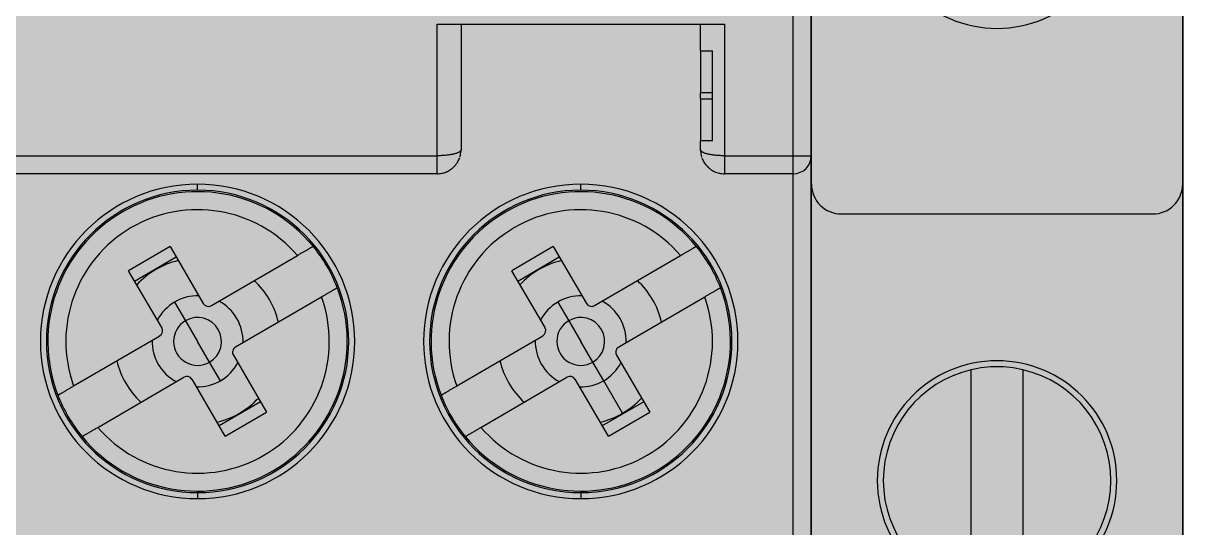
# Model space of a CAD drawing. Extents: x 20 to 1829, y -86 to 701.
# Drawn here: x 1365.39 to 1384.76, y 106.14 to 114.57 of the extents above; entities that cross this region are included whole.
import ezdxf

# ---------------------------------------------------------------- set-up
doc = ezdxf.new("R2010")
doc.units = 0
for name, color, linetype in [('Default', 7, 'Continuous'), ('DV1_Default', 7, 'Continuous'), ('MAIN-1', 7, 'Continuous'), ('SYMS', 7, 'Continuous')]:
    doc.layers.add(name, color=color, linetype=linetype)

# ---------------------------------------------------------------- blocks, each defined once
blk = doc.blocks.new('SE')
at = {"layer": 'DV1_Default', "color": 7, "linetype": 'Continuous'}
for p, q in [((54.481, 124.092), (54.481, 131.791)), ((60.681, 124.092), (60.681, 131.791)), ((54.481, 114.541), (54.481, 124.092)), ((60.681, 114.541), (60.681, 124.092)), ((54.981, 123.592), (60.181, 123.592)), ((57.151, 117.29), (57.151, 120.992)), ((58.011, 120.992), (58.011, 117.29))]:
    blk.add_line(p, q, dxfattribs=at)
for centre, radius, start, end in [((57.581, 128.692), 2, 90, 270), ((57.581, 128.692), 2, 270, 90), ((54.981, 124.092), 0.5, 180, 270), ((60.181, 124.092), 0.5, 270, 0), ((57.581, 119.141), 2, 90, 270), ((57.581, 119.141), 2, 270, 90), ((57.581, 119.141), 1.9, 103.0803, 180), ((57.581, 119.141), 1.9, 76.9197, 103.0803), ((57.581, 119.141), 1.9, 0, 76.9197), ((57.581, 119.141), 1.9, 180, 256.9197), ((57.581, 119.141), 1.9, 283.0803, 0)]:
    blk.add_arc(centre, radius, start, end, dxfattribs=at)

msp = doc.modelspace()

# ---------------------------------------------------------------- hatches: boundary and pattern name
at = {"layer": 'SYMS', "true_color": 0x8fbdb9}
h = msp.add_hatch(color=253, dxfattribs=at)
h.dxf.hatch_style = 1
h.paths.add_polyline_path([(1384.759, 189.671), (1378.554, 189.671), (1378.554, 101.829), (1384.759, 101.829)])
h = msp.add_hatch(color=253, dxfattribs=at)
h.dxf.hatch_style = 1
h.paths.add_polyline_path([(1351.654, 103.152), (1378.554, 103.152), (1378.554, 182.152), (1351.654, 182.152)])

# ---------------------------------------------------------------- linework, layer by layer
at = {"layer": 'MAIN-1'}
for p, q in [((1384.759, 112.925), (1384.759, 122.525)), ((1378.254, 112.352), (1378.254, 121.952)), ((1378.554, 121.952), (1378.554, 112.352)), ((1372.304, 112.352), (1372.304, 114.552)), ((1372.304, 114.552), (1377.104, 114.552)), ((1372.704, 114.552), (1372.704, 112.452)), ((1376.704, 114.102), (1376.704, 114.552)), ((1377.104, 114.552), (1377.104, 112.352)), ((1376.704, 114.102), (1376.704, 113.402)), ((1376.704, 114.102), (1376.904, 114.102)), ((1376.904, 112.602), (1376.904, 114.102)), ((1376.704, 113.302), (1376.704, 113.402)), ((1376.904, 113.402), (1376.704, 113.402)), ((1376.704, 113.302), (1376.704, 112.602)), ((1376.704, 113.302), (1376.904, 113.302)), ((1384.759, 104.025), (1384.759, 112.925)), ((1376.704, 112.452), (1376.704, 112.602)), ((1376.904, 112.602), (1376.704, 112.602)), ((1357.904, 112.352), (1372.304, 112.352)), ((1372.304, 112.052), (1372.304, 112.352)), ((1372.322, 112.352), (1372.304, 112.352)), ((1372.339, 112.353), (1372.322, 112.352)), ((1372.357, 112.353), (1372.339, 112.353)), ((1372.374, 112.354), (1372.357, 112.353)), ((1372.392, 112.355), (1372.374, 112.354)), ((1372.409, 112.356), (1372.392, 112.355)), ((1372.426, 112.357), (1372.409, 112.356)), ((1372.442, 112.358), (1372.426, 112.357)), ((1372.459, 112.36), (1372.442, 112.358)), ((1372.475, 112.362), (1372.459, 112.36)), ((1372.491, 112.364), (1372.475, 112.362)), ((1372.507, 112.366), (1372.491, 112.364)), ((1372.522, 112.368), (1372.507, 112.366)), ((1372.537, 112.371), (1372.522, 112.368)), ((1372.551, 112.373), (1372.537, 112.371)), ((1372.565, 112.376), (1372.551, 112.373)), ((1372.578, 112.379), (1372.565, 112.376)), ((1372.591, 112.382), (1372.578, 112.379)), ((1372.603, 112.386), (1372.591, 112.382)), ((1372.615, 112.389), (1372.603, 112.386)), ((1372.626, 112.392), (1372.615, 112.389)), ((1372.636, 112.396), (1372.626, 112.392)), ((1372.646, 112.4), (1372.636, 112.396)), ((1372.655, 112.404), (1372.646, 112.4)), ((1372.663, 112.408), (1372.655, 112.404)), ((1372.671, 112.412), (1372.663, 112.408)), ((1372.678, 112.416), (1372.671, 112.412)), ((1372.684, 112.421), (1372.678, 112.416)), ((1372.689, 112.425), (1372.684, 112.421)), ((1372.684, 112.326), (1372.687, 112.337)), ((1372.687, 112.337), (1372.693, 112.357)), ((1372.694, 112.429), (1372.689, 112.425)), ((1372.693, 112.357), (1372.698, 112.382)), ((1372.697, 112.433), (1372.694, 112.429)), ((1372.7, 112.438), (1372.697, 112.433)), ((1372.698, 112.382), (1372.701, 112.406)), ((1372.702, 112.442), (1372.7, 112.438)), ((1372.701, 112.406), (1372.704, 112.431)), ((1372.704, 112.447), (1372.702, 112.442)), ((1372.704, 112.452), (1372.704, 112.447)), ((1372.704, 112.431), (1372.704, 112.452)), ((1376.705, 112.447), (1376.704, 112.452)), ((1376.704, 112.452), (1376.705, 112.431)), ((1376.706, 112.442), (1376.705, 112.447)), ((1376.705, 112.431), (1376.707, 112.406)), ((1376.708, 112.438), (1376.706, 112.442)), ((1376.707, 112.406), (1376.71, 112.382)), ((1376.711, 112.433), (1376.708, 112.438)), ((1376.71, 112.382), (1376.716, 112.357)), ((1376.714, 112.429), (1376.711, 112.433)), ((1376.719, 112.425), (1376.714, 112.429)), ((1376.716, 112.357), (1376.721, 112.337)), ((1376.724, 112.421), (1376.719, 112.425)), ((1376.721, 112.337), (1376.725, 112.326)), ((1376.73, 112.416), (1376.724, 112.421)), ((1376.737, 112.412), (1376.73, 112.416)), ((1376.745, 112.408), (1376.737, 112.412)), ((1376.753, 112.404), (1376.745, 112.408)), ((1376.762, 112.4), (1376.753, 112.404)), ((1376.772, 112.396), (1376.762, 112.4)), ((1376.782, 112.392), (1376.772, 112.396)), ((1376.793, 112.389), (1376.782, 112.392)), ((1376.805, 112.386), (1376.793, 112.389)), ((1376.817, 112.382), (1376.805, 112.386)), ((1376.83, 112.379), (1376.817, 112.382)), ((1376.844, 112.376), (1376.83, 112.379)), ((1376.857, 112.373), (1376.844, 112.376)), ((1376.872, 112.371), (1376.857, 112.373)), ((1376.886, 112.368), (1376.872, 112.371)), ((1376.902, 112.366), (1376.886, 112.368)), ((1376.917, 112.364), (1376.902, 112.366)), ((1376.933, 112.362), (1376.917, 112.364)), ((1376.949, 112.36), (1376.933, 112.362)), ((1376.966, 112.358), (1376.949, 112.36)), ((1376.983, 112.357), (1376.966, 112.358)), ((1376.999, 112.356), (1376.983, 112.357)), ((1377.017, 112.355), (1376.999, 112.356)), ((1377.034, 112.354), (1377.017, 112.355)), ((1377.051, 112.353), (1377.034, 112.354)), ((1377.069, 112.353), (1377.051, 112.353)), ((1377.087, 112.352), (1377.069, 112.353)), ((1377.104, 112.352), (1377.087, 112.352)), ((1377.104, 112.352), (1378.254, 112.352)), ((1377.104, 112.352), (1377.104, 112.052)), ((1378.254, 112.052), (1378.254, 112.352)), ((1378.254, 112.352), (1378.554, 112.352)), ((1378.554, 112.352), (1378.554, 103.452)), ((1372.546, 112.133), (1372.553, 112.139)), ((1372.553, 112.139), (1372.56, 112.145)), ((1372.56, 112.145), (1372.567, 112.151)), ((1372.567, 112.151), (1372.574, 112.157)), ((1372.574, 112.157), (1372.588, 112.171)), ((1372.588, 112.171), (1372.601, 112.185)), ((1372.601, 112.185), (1372.615, 112.201)), ((1372.615, 112.201), (1372.631, 112.222)), ((1372.631, 112.222), (1372.641, 112.236)), ((1372.635, 112.227), (1372.644, 112.242)), ((1372.641, 112.236), (1372.635, 112.227)), ((1372.644, 112.242), (1372.653, 112.257)), ((1372.653, 112.257), (1372.661, 112.272)), ((1372.661, 112.272), (1372.669, 112.288)), ((1372.669, 112.288), (1372.676, 112.304)), ((1372.676, 112.304), (1372.682, 112.32)), ((1376.726, 112.32), (1376.733, 112.304)), ((1376.733, 112.304), (1376.739, 112.288)), ((1376.739, 112.288), (1376.747, 112.272)), ((1376.747, 112.272), (1376.755, 112.257)), ((1376.755, 112.257), (1376.764, 112.242)), ((1376.764, 112.242), (1376.773, 112.227)), ((1376.773, 112.227), (1376.768, 112.236)), ((1376.768, 112.236), (1376.777, 112.222)), ((1376.777, 112.222), (1376.793, 112.201)), ((1376.793, 112.201), (1376.807, 112.185)), ((1376.807, 112.185), (1376.82, 112.171)), ((1376.82, 112.171), (1376.834, 112.157)), ((1376.834, 112.157), (1376.841, 112.151)), ((1376.841, 112.151), (1376.848, 112.145)), ((1376.848, 112.145), (1376.855, 112.139)), ((1376.855, 112.139), (1376.862, 112.133)), ((1372.304, 112.052), (1357.904, 112.052)), ((1372.304, 112.052), (1372.323, 112.053)), ((1372.323, 112.053), (1372.343, 112.054)), ((1372.343, 112.054), (1372.362, 112.056)), ((1372.362, 112.056), (1372.381, 112.06)), ((1372.381, 112.06), (1372.4, 112.064)), ((1372.4, 112.064), (1372.418, 112.069)), ((1372.418, 112.069), (1372.437, 112.075)), ((1372.437, 112.075), (1372.455, 112.082)), ((1372.455, 112.082), (1372.465, 112.086)), ((1372.465, 112.086), (1372.477, 112.092)), ((1372.477, 112.092), (1372.496, 112.101)), ((1372.496, 112.101), (1372.514, 112.112)), ((1372.514, 112.112), (1372.524, 112.118)), ((1372.524, 112.118), (1372.531, 112.123)), ((1372.531, 112.123), (1372.538, 112.128)), ((1372.538, 112.128), (1372.546, 112.133)), ((1376.862, 112.133), (1376.87, 112.128)), ((1376.87, 112.128), (1376.878, 112.123)), ((1376.878, 112.123), (1376.884, 112.118)), ((1376.884, 112.118), (1376.894, 112.112)), ((1376.894, 112.112), (1376.912, 112.101)), ((1376.912, 112.101), (1376.93, 112.092)), ((1376.93, 112.092), (1376.944, 112.086)), ((1376.944, 112.086), (1376.956, 112.081)), ((1376.956, 112.081), (1376.977, 112.073)), ((1376.977, 112.073), (1376.997, 112.067)), ((1376.997, 112.067), (1377.018, 112.062)), ((1377.018, 112.062), (1377.04, 112.057)), ((1377.04, 112.057), (1377.061, 112.055)), ((1377.061, 112.055), (1377.083, 112.053)), ((1377.083, 112.053), (1377.104, 112.052)), ((1378.254, 112.052), (1377.104, 112.052)), ((1378.254, 103.452), (1378.254, 112.052)), ((1368.304, 111.777), (1368.304, 111.877)), ((1374.704, 111.777), (1374.704, 111.877)), ((1367.844, 110.836), (1367.152, 110.433)), ((1367.844, 110.836), (1368.398, 109.886)), ((1370.127, 110.778), (1370.136, 110.784)), ((1370.136, 110.784), (1370.145, 110.789)), ((1370.145, 110.789), (1370.154, 110.794)), ((1370.154, 110.794), (1370.162, 110.799)), ((1370.162, 110.799), (1370.17, 110.804)), ((1370.17, 110.804), (1370.178, 110.808)), ((1370.178, 110.808), (1370.185, 110.812)), ((1370.185, 110.812), (1370.191, 110.816)), ((1370.191, 110.816), (1370.198, 110.82)), ((1370.198, 110.82), (1370.203, 110.823)), ((1370.203, 110.823), (1370.209, 110.826)), ((1370.209, 110.826), (1370.213, 110.829)), ((1370.213, 110.829), (1370.218, 110.831)), ((1370.218, 110.831), (1370.222, 110.834)), ((1370.222, 110.834), (1370.225, 110.836)), ((1370.225, 110.836), (1370.228, 110.837)), ((1370.228, 110.837), (1370.23, 110.839)), ((1370.23, 110.839), (1370.232, 110.84)), ((1370.232, 110.84), (1370.233, 110.84)), ((1370.233, 110.84), (1370.234, 110.841)), ((1370.234, 110.841), (1370.234, 110.841)), ((1374.244, 110.836), (1373.552, 110.433)), ((1374.244, 110.836), (1374.798, 109.886)), ((1376.527, 110.778), (1376.536, 110.784)), ((1376.536, 110.784), (1376.545, 110.789)), ((1376.545, 110.789), (1376.554, 110.794)), ((1376.554, 110.794), (1376.562, 110.799)), ((1376.562, 110.799), (1376.57, 110.804)), ((1376.57, 110.804), (1376.578, 110.808)), ((1376.578, 110.808), (1376.585, 110.812)), ((1376.585, 110.812), (1376.591, 110.816)), ((1376.591, 110.816), (1376.598, 110.82)), ((1376.598, 110.82), (1376.603, 110.823)), ((1376.603, 110.823), (1376.609, 110.826)), ((1376.609, 110.826), (1376.613, 110.829)), ((1376.613, 110.829), (1376.618, 110.831)), ((1376.618, 110.831), (1376.622, 110.834)), ((1376.622, 110.834), (1376.625, 110.836)), ((1376.625, 110.836), (1376.628, 110.837)), ((1376.628, 110.837), (1376.63, 110.839)), ((1376.63, 110.839), (1376.632, 110.84)), ((1376.632, 110.84), (1376.633, 110.84)), ((1376.633, 110.84), (1376.634, 110.841)), ((1376.634, 110.841), (1376.634, 110.841)), ((1367.253, 110.26), (1367.944, 110.663)), ((1368.534, 109.85), (1369.971, 110.688)), ((1369.971, 110.688), (1369.984, 110.695)), ((1369.984, 110.695), (1369.996, 110.702)), ((1369.996, 110.702), (1370.008, 110.709)), ((1370.008, 110.709), (1370.02, 110.716)), ((1370.02, 110.716), (1370.031, 110.723)), ((1370.031, 110.723), (1370.042, 110.729)), ((1370.042, 110.729), (1370.054, 110.736)), ((1370.054, 110.736), (1370.065, 110.742)), ((1370.065, 110.742), (1370.075, 110.748)), ((1370.075, 110.748), (1370.086, 110.755)), ((1370.086, 110.755), (1370.097, 110.761)), ((1370.097, 110.761), (1370.107, 110.767)), ((1370.107, 110.767), (1370.117, 110.773)), ((1370.117, 110.773), (1370.127, 110.778)), ((1373.653, 110.26), (1374.344, 110.663)), ((1374.934, 109.85), (1376.371, 110.688)), ((1376.371, 110.688), (1376.383, 110.695)), ((1376.383, 110.695), (1376.395, 110.702)), ((1376.395, 110.702), (1376.407, 110.708)), ((1376.407, 110.708), (1376.419, 110.715)), ((1376.419, 110.715), (1376.43, 110.722)), ((1376.43, 110.722), (1376.442, 110.729)), ((1376.442, 110.729), (1376.453, 110.736)), ((1376.453, 110.736), (1376.465, 110.742)), ((1376.465, 110.742), (1376.476, 110.748)), ((1376.476, 110.748), (1376.486, 110.755)), ((1376.486, 110.755), (1376.497, 110.761)), ((1376.497, 110.761), (1376.507, 110.767)), ((1376.507, 110.767), (1376.517, 110.773)), ((1376.517, 110.773), (1376.527, 110.778)), ((1367.707, 109.483), (1367.152, 110.433)), ((1374.107, 109.483), (1373.552, 110.433)), ((1370.387, 110.004), (1370.399, 110.011)), ((1370.399, 110.011), (1370.411, 110.018)), ((1370.411, 110.018), (1370.423, 110.025)), ((1370.423, 110.025), (1370.434, 110.032)), ((1370.434, 110.032), (1370.446, 110.038)), ((1370.446, 110.038), (1370.457, 110.045)), ((1370.457, 110.045), (1370.468, 110.051)), ((1370.468, 110.051), (1370.479, 110.057)), ((1370.479, 110.057), (1370.489, 110.064)), ((1370.489, 110.064), (1370.5, 110.07)), ((1370.5, 110.07), (1370.51, 110.076)), ((1370.51, 110.076), (1370.52, 110.082)), ((1370.52, 110.082), (1370.53, 110.087)), ((1370.53, 110.087), (1370.539, 110.093)), ((1370.539, 110.093), (1370.548, 110.098)), ((1370.548, 110.098), (1370.557, 110.103)), ((1370.557, 110.103), (1370.565, 110.108)), ((1370.565, 110.108), (1370.573, 110.113)), ((1370.573, 110.113), (1370.581, 110.117)), ((1370.581, 110.117), (1370.588, 110.121)), ((1370.588, 110.121), (1370.594, 110.125)), ((1370.594, 110.125), (1370.601, 110.129)), ((1370.601, 110.129), (1370.606, 110.132)), ((1370.606, 110.132), (1370.612, 110.135)), ((1370.612, 110.135), (1370.616, 110.138)), ((1370.616, 110.138), (1370.621, 110.14)), ((1370.621, 110.14), (1370.625, 110.143)), ((1370.625, 110.143), (1370.628, 110.145)), ((1370.628, 110.145), (1370.631, 110.146)), ((1370.631, 110.146), (1370.633, 110.148)), ((1370.633, 110.148), (1370.635, 110.149)), ((1370.635, 110.149), (1370.636, 110.149)), ((1370.636, 110.149), (1370.637, 110.15)), ((1370.637, 110.15), (1370.637, 110.15)), ((1376.786, 110.004), (1376.798, 110.011)), ((1376.798, 110.011), (1376.81, 110.017)), ((1376.81, 110.017), (1376.822, 110.024)), ((1376.822, 110.024), (1376.833, 110.031)), ((1376.833, 110.031), (1376.845, 110.038)), ((1376.845, 110.038), (1376.856, 110.044)), ((1376.856, 110.044), (1376.868, 110.051)), ((1376.868, 110.051), (1376.879, 110.057)), ((1376.879, 110.057), (1376.889, 110.064)), ((1376.889, 110.064), (1376.9, 110.07)), ((1376.9, 110.07), (1376.91, 110.076)), ((1376.91, 110.076), (1376.92, 110.082)), ((1376.92, 110.082), (1376.93, 110.087)), ((1376.93, 110.087), (1376.939, 110.093)), ((1376.939, 110.093), (1376.948, 110.098)), ((1376.948, 110.098), (1376.957, 110.103)), ((1376.957, 110.103), (1376.965, 110.108)), ((1376.965, 110.108), (1376.973, 110.113)), ((1376.973, 110.113), (1376.981, 110.117)), ((1376.981, 110.117), (1376.988, 110.121)), ((1376.988, 110.121), (1376.994, 110.125)), ((1376.994, 110.125), (1377.001, 110.129)), ((1377.001, 110.129), (1377.006, 110.132)), ((1377.006, 110.132), (1377.012, 110.135)), ((1377.012, 110.135), (1377.016, 110.138)), ((1377.016, 110.138), (1377.021, 110.14)), ((1377.021, 110.14), (1377.025, 110.143)), ((1377.025, 110.143), (1377.028, 110.145)), ((1377.028, 110.145), (1377.031, 110.146)), ((1377.031, 110.146), (1377.033, 110.148)), ((1377.033, 110.148), (1377.035, 110.149)), ((1377.035, 110.149), (1377.036, 110.149)), ((1377.036, 110.149), (1377.037, 110.15)), ((1377.037, 110.15), (1377.037, 110.15)), ((1367.921, 109.908), (1368.103, 109.598)), ((1368.938, 109.159), (1370.374, 109.997)), ((1370.374, 109.997), (1370.387, 110.004)), ((1374.321, 109.908), (1374.503, 109.598)), ((1375.338, 109.159), (1376.774, 109.997)), ((1376.774, 109.997), (1376.786, 110.004)), ((1368.103, 109.598), (1368.304, 109.252)), ((1374.503, 109.598), (1374.704, 109.252)), ((1366.234, 108.508), (1367.671, 109.346)), ((1368.506, 108.907), (1368.304, 109.252)), ((1372.634, 108.508), (1374.071, 109.346)), ((1374.906, 108.907), (1374.704, 109.252)), ((1368.687, 108.596), (1368.506, 108.907)), ((1368.902, 109.022), (1369.456, 108.072)), ((1375.087, 108.596), (1374.906, 108.907)), ((1375.302, 109.022), (1375.856, 108.072)), ((1366.637, 107.817), (1368.074, 108.655)), ((1373.037, 107.817), (1374.474, 108.655)), ((1366.141, 108.453), (1366.152, 108.46)), ((1366.152, 108.46), (1366.163, 108.466)), ((1366.163, 108.466), (1366.174, 108.473)), ((1366.174, 108.473), (1366.186, 108.48)), ((1366.186, 108.48), (1366.197, 108.486)), ((1366.197, 108.486), (1366.209, 108.493)), ((1366.209, 108.493), (1366.221, 108.501)), ((1366.221, 108.501), (1366.234, 108.508)), ((1368.765, 107.669), (1368.211, 108.619)), ((1372.541, 108.453), (1372.552, 108.46)), ((1372.552, 108.46), (1372.563, 108.467)), ((1372.563, 108.467), (1372.575, 108.473)), ((1372.575, 108.473), (1372.586, 108.48)), ((1372.586, 108.48), (1372.598, 108.487)), ((1372.598, 108.487), (1372.61, 108.494)), ((1372.61, 108.494), (1372.622, 108.501)), ((1372.622, 108.501), (1372.634, 108.508)), ((1375.165, 107.669), (1374.611, 108.619)), ((1375.403, 108.054), (1375.087, 108.596)), ((1365.971, 108.354), (1365.971, 108.355)), ((1365.971, 108.355), (1365.972, 108.355)), ((1365.972, 108.355), (1365.973, 108.356)), ((1365.973, 108.356), (1365.975, 108.357)), ((1365.975, 108.357), (1365.977, 108.358)), ((1365.977, 108.358), (1365.98, 108.36)), ((1365.98, 108.36), (1365.984, 108.362)), ((1365.984, 108.362), (1365.987, 108.364)), ((1365.987, 108.364), (1365.992, 108.367)), ((1365.992, 108.367), (1365.997, 108.369)), ((1365.997, 108.369), (1366.002, 108.372)), ((1366.002, 108.372), (1366.008, 108.376)), ((1366.008, 108.376), (1366.014, 108.379)), ((1366.014, 108.379), (1366.02, 108.383)), ((1366.02, 108.383), (1366.028, 108.387)), ((1366.028, 108.387), (1366.035, 108.392)), ((1366.035, 108.392), (1366.043, 108.396)), ((1366.043, 108.396), (1366.051, 108.401)), ((1366.051, 108.401), (1366.06, 108.406)), ((1366.06, 108.406), (1366.069, 108.412)), ((1366.069, 108.412), (1366.079, 108.417)), ((1366.079, 108.417), (1366.088, 108.423)), ((1366.088, 108.423), (1366.098, 108.429)), ((1366.098, 108.429), (1366.109, 108.435)), ((1366.109, 108.435), (1366.119, 108.441)), ((1366.119, 108.441), (1366.13, 108.447)), ((1366.13, 108.447), (1366.141, 108.453)), ((1372.371, 108.354), (1372.371, 108.355)), ((1372.371, 108.355), (1372.372, 108.355)), ((1372.372, 108.355), (1372.373, 108.356)), ((1372.373, 108.356), (1372.375, 108.357)), ((1372.375, 108.357), (1372.377, 108.358)), ((1372.377, 108.358), (1372.38, 108.36)), ((1372.38, 108.36), (1372.384, 108.362)), ((1372.384, 108.362), (1372.387, 108.364)), ((1372.387, 108.364), (1372.392, 108.367)), ((1372.392, 108.367), (1372.397, 108.369)), ((1372.397, 108.369), (1372.402, 108.372)), ((1372.402, 108.372), (1372.408, 108.376)), ((1372.408, 108.376), (1372.414, 108.379)), ((1372.414, 108.379), (1372.42, 108.383)), ((1372.42, 108.383), (1372.428, 108.387)), ((1372.428, 108.387), (1372.435, 108.392)), ((1372.435, 108.392), (1372.443, 108.396)), ((1372.443, 108.396), (1372.451, 108.401)), ((1372.451, 108.401), (1372.46, 108.406)), ((1372.46, 108.406), (1372.469, 108.412)), ((1372.469, 108.412), (1372.478, 108.417)), ((1372.478, 108.417), (1372.488, 108.423)), ((1372.488, 108.423), (1372.498, 108.429)), ((1372.498, 108.429), (1372.508, 108.435)), ((1372.508, 108.435), (1372.519, 108.441)), ((1372.519, 108.441), (1372.53, 108.447)), ((1372.53, 108.447), (1372.541, 108.453)), ((1369.355, 108.244), (1368.664, 107.841)), ((1368.765, 107.669), (1369.456, 108.072)), ((1375.755, 108.244), (1375.064, 107.841)), ((1375.165, 107.669), (1375.856, 108.072)), ((1366.405, 107.681), (1366.411, 107.685)), ((1366.411, 107.685), (1366.417, 107.688)), ((1366.417, 107.688), (1366.423, 107.692)), ((1366.423, 107.692), (1366.431, 107.696)), ((1366.431, 107.696), (1366.438, 107.701)), ((1366.438, 107.701), (1366.446, 107.705)), ((1366.446, 107.705), (1366.454, 107.71)), ((1366.454, 107.71), (1366.463, 107.715)), ((1366.463, 107.715), (1366.472, 107.721)), ((1366.472, 107.721), (1366.482, 107.726)), ((1366.482, 107.726), (1366.491, 107.732)), ((1366.491, 107.732), (1366.501, 107.738)), ((1366.501, 107.738), (1366.512, 107.744)), ((1366.512, 107.744), (1366.522, 107.75)), ((1366.522, 107.75), (1366.533, 107.756)), ((1366.533, 107.756), (1366.544, 107.762)), ((1366.544, 107.762), (1366.555, 107.769)), ((1366.555, 107.769), (1366.566, 107.775)), ((1366.566, 107.775), (1366.577, 107.782)), ((1366.577, 107.782), (1366.589, 107.789)), ((1366.589, 107.789), (1366.6, 107.795)), ((1366.6, 107.795), (1366.612, 107.802)), ((1366.612, 107.802), (1366.625, 107.809)), ((1366.625, 107.809), (1366.637, 107.817)), ((1372.805, 107.681), (1372.811, 107.685)), ((1372.811, 107.685), (1372.817, 107.688)), ((1372.817, 107.688), (1372.824, 107.692)), ((1372.824, 107.692), (1372.831, 107.696)), ((1372.831, 107.696), (1372.838, 107.701)), ((1372.838, 107.701), (1372.846, 107.705)), ((1372.846, 107.705), (1372.854, 107.71)), ((1372.854, 107.71), (1372.863, 107.715)), ((1372.863, 107.715), (1372.872, 107.721)), ((1372.872, 107.721), (1372.881, 107.726)), ((1372.881, 107.726), (1372.891, 107.732)), ((1372.891, 107.732), (1372.901, 107.737)), ((1372.901, 107.737), (1372.911, 107.743)), ((1372.911, 107.743), (1372.922, 107.75)), ((1372.922, 107.75), (1372.933, 107.756)), ((1372.933, 107.756), (1372.944, 107.762)), ((1372.944, 107.762), (1372.955, 107.769)), ((1372.955, 107.769), (1372.966, 107.776)), ((1372.966, 107.776), (1372.978, 107.782)), ((1372.978, 107.782), (1372.989, 107.789)), ((1372.989, 107.789), (1373.001, 107.796)), ((1373.001, 107.796), (1373.013, 107.803)), ((1373.013, 107.803), (1373.025, 107.81)), ((1373.025, 107.81), (1373.037, 107.817)), ((1366.374, 107.663), (1366.375, 107.664)), ((1366.374, 107.663), (1366.374, 107.663)), ((1366.375, 107.664), (1366.376, 107.665)), ((1366.376, 107.665), (1366.378, 107.666)), ((1366.378, 107.666), (1366.38, 107.667)), ((1366.38, 107.667), (1366.383, 107.669)), ((1366.383, 107.669), (1366.387, 107.671)), ((1366.387, 107.671), (1366.39, 107.673)), ((1366.39, 107.673), (1366.395, 107.675)), ((1366.395, 107.675), (1366.4, 107.678)), ((1366.4, 107.678), (1366.405, 107.681)), ((1372.774, 107.663), (1372.775, 107.664)), ((1372.774, 107.663), (1372.774, 107.663)), ((1372.775, 107.664), (1372.776, 107.665)), ((1372.776, 107.665), (1372.778, 107.666)), ((1372.778, 107.666), (1372.78, 107.667)), ((1372.78, 107.667), (1372.783, 107.669)), ((1372.783, 107.669), (1372.787, 107.671)), ((1372.787, 107.671), (1372.79, 107.673)), ((1372.79, 107.673), (1372.795, 107.675)), ((1372.795, 107.675), (1372.8, 107.678)), ((1372.8, 107.678), (1372.805, 107.681)), ((1368.304, 106.727), (1368.304, 106.627)), ((1374.704, 106.727), (1374.704, 106.627))]:
    msp.add_line(p, q, dxfattribs=at)
for centre, radius, start, end in [((1378.254, 112.352), 0.3, 270, 0), ((1368.304, 109.252), 2.625, 0, 180), ((1368.304, 109.252), 2.525, 90, 270), ((1368.304, 109.252), 2.5, 39.4607, 201.047), ((1368.304, 109.252), 2.525, 270, 90), ((1374.704, 109.252), 2.625, 0, 180), ((1374.704, 109.252), 2.525, 90, 270), ((1374.704, 109.252), 2.5, 39.4607, 201.047), ((1374.704, 109.252), 2.525, 270, 90), ((1368.304, 109.252), 2.2, 40.7295, 199.7781), ((1374.704, 109.252), 2.2, 40.7295, 199.7781), ((1368.304, 109.252), 2.5, 30.2538, 39.4607), ((1374.704, 109.252), 2.5, 30.2538, 39.4607), ((1368.304, 109.252), 1.388, 103.5005, 120.2538), ((1374.704, 109.252), 1.388, 103.5005, 120.2538), ((1368.304, 109.252), 1.388, 120.2538, 137.0071), ((1368.304, 109.252), 2.5, 21.0469, 30.2538), ((1374.704, 109.252), 1.388, 120.2538, 137.0071), ((1374.704, 109.252), 2.5, 21.0469, 30.2538), ((1368.304, 109.252), 1.388, 13.5006, 47.0071), ((1374.704, 109.252), 1.388, 13.5006, 47.0071), ((1368.304, 109.252), 2.5, 219.4607, 21.0469), ((1368.304, 109.252), 0.76, 88.4865, 120.2538), ((1374.704, 109.252), 2.5, 219.4607, 21.0469), ((1374.704, 109.252), 0.76, 88.4865, 120.2538), ((1368.304, 109.252), 2.2, 220.7295, 19.7781), ((1368.304, 109.252), 0.76, 120.2538, 152.0212), ((1368.484, 109.936), 0.1, 210.2538, 300.2538), ((1368.304, 109.252), 0.76, 358.4865, 62.0212), ((1374.704, 109.252), 2.2, 220.7295, 19.7781), ((1374.704, 109.252), 0.76, 120.2538, 152.0212), ((1374.884, 109.936), 0.1, 210.2538, 300.2538), ((1374.704, 109.252), 0.76, 358.4865, 62.0212), ((1368.304, 109.252), 0.4, 300.2539, 120.2538), ((1374.704, 109.252), 0.4, 300.2539, 120.2538), ((1367.62, 109.432), 0.1, 300.2538, 30.2538), ((1368.304, 109.252), 0.4, 120.2538, 300.2539), ((1374.02, 109.432), 0.1, 300.2538, 30.2538), ((1374.704, 109.252), 0.4, 120.2538, 300.2539), ((1368.304, 109.252), 2.625, 180, 0), ((1368.304, 109.252), 0.76, 178.4865, 242.0212), ((1374.704, 109.252), 2.625, 180, 0), ((1374.704, 109.252), 0.76, 178.4865, 242.0212), ((1368.988, 109.072), 0.1, 120.2538, 210.2538), ((1375.388, 109.072), 0.1, 120.2538, 210.2538), ((1368.304, 109.252), 1.388, 193.5005, 227.0071), ((1368.304, 109.252), 0.76, 300.2539, 332.0212), ((1374.704, 109.252), 1.388, 193.5005, 227.0071), ((1374.704, 109.252), 0.76, 300.2539, 332.0212), ((1368.124, 108.568), 0.1, 30.2538, 120.2538), ((1374.524, 108.568), 0.1, 30.2538, 120.2538), ((1368.304, 109.252), 0.76, 268.4865, 300.2539), ((1374.704, 109.252), 0.76, 268.4865, 300.2539), ((1368.304, 109.252), 2.5, 201.047, 210.2538), ((1368.304, 109.252), 1.388, 300.2538, 317.0071), ((1374.704, 109.252), 2.5, 201.047, 210.2538), ((1374.704, 109.252), 1.388, 300.2538, 317.0071), ((1368.304, 109.252), 2.5, 210.2538, 219.4607), ((1368.304, 109.252), 1.388, 283.5005, 300.2538), ((1374.704, 109.252), 2.5, 210.2538, 219.4607), ((1374.704, 109.252), 1.388, 283.5005, 300.2538)]:
    msp.add_arc(centre, radius, start, end, dxfattribs=at)
at = {"layer": 'SYMS'}
for points in [[(1378.554, 189.671), (1384.759, 189.671), (1384.759, 101.829), (1378.554, 101.829)], [(1378.554, 189.671), (1384.759, 189.671), (1384.759, 101.829), (1378.554, 101.829)], [(1351.654, 182.152), (1378.554, 182.152), (1378.554, 103.152), (1351.654, 103.152)]]:
    msp.add_lwpolyline(points, close=True, dxfattribs=at)

# ---------------------------------------------------------------- block references
at = {"layer": 'Default'}
msp.add_blockref('SE', (1324.076, -12.212), dxfattribs=at)

doc.saveas('drawing.dxf')
